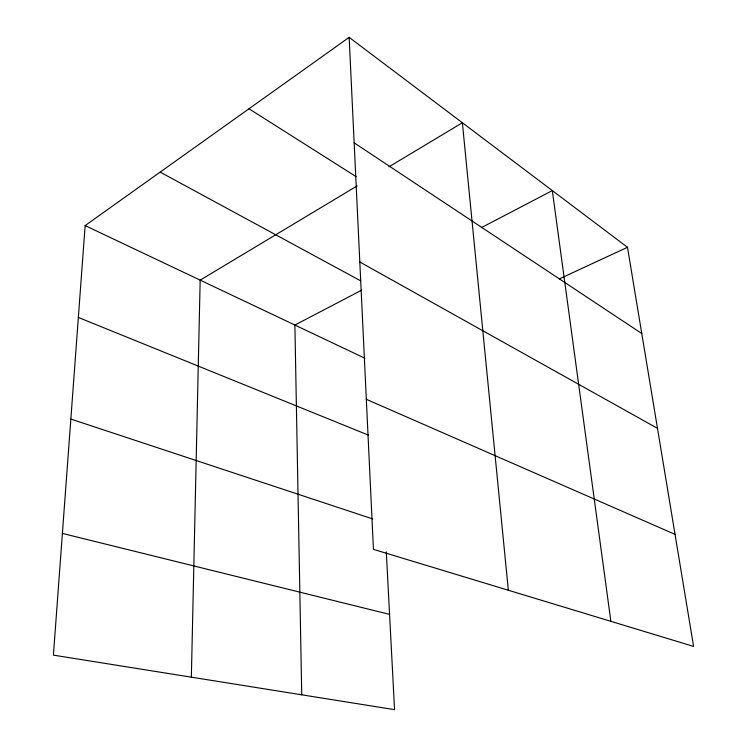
<?xml version="1.0" encoding="UTF-8"?>
<svg xmlns="http://www.w3.org/2000/svg" width="747" height="747" viewBox="0 0 747 747"><rect width="100%" height="100%" fill="white"/><g stroke="black" fill="none" stroke-linecap="round" stroke-linejoin="round"><path stroke-width="1.12" d="M191.353 677.174L200.168 280.134L357.178 185.9M349.148 37.35L373.444 549.344L693.599 646.416L627.489 247.294L349.148 37.35L85.139 225.594L53.401 655.128L394.556 709.65L386.292 551.856M388.935 166.833L462.374 122.76L508.343 590.251M361.697 290.153L294.888 325.048L301.741 694.813M481.47 227.602L552.313 190.597L610.869 621.336M559.288 278.92L627.489 247.294M62.393 533.414L389.57 614.37M70.844 419.067L372.697 518.913M78.351 317.447L368.579 435.193M366.329 399.318L675.036 534.357M85.139 225.594L364.928 358.252M160.147 172.109L360.708 280.863M359.811 262.001L657.472 428.339M248.994 108.763L356.254 176.74M354.153 142.836L641.766 333.517"/></g></svg>
